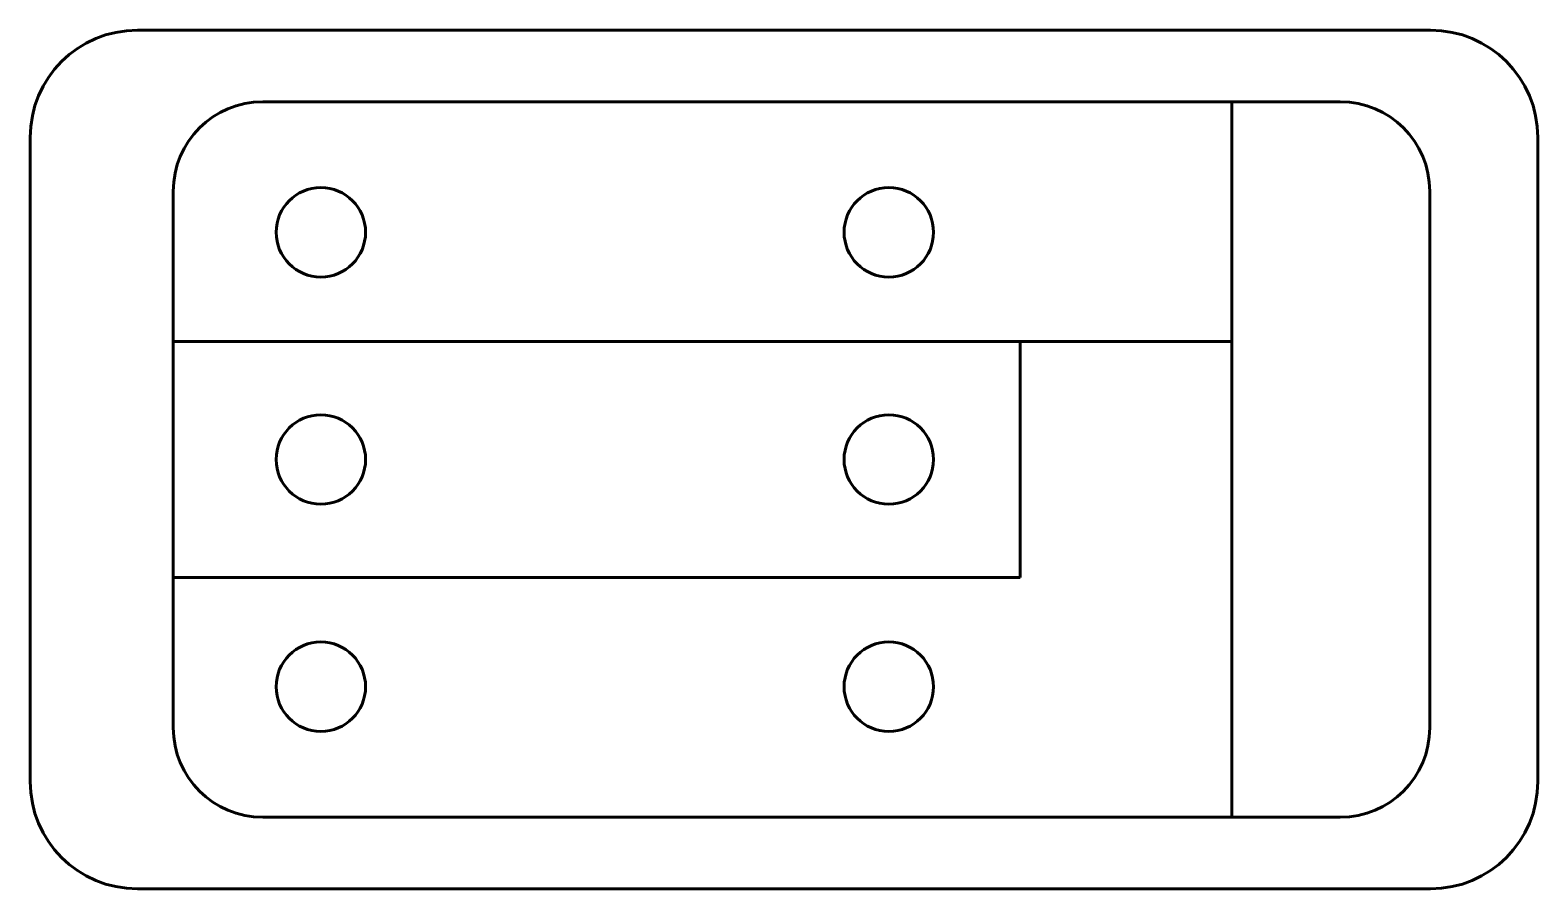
# Model space of a CAD drawing. Header units: millimetres. Extents: x 744.8 to 761.6, y 966.7 to 976.4.
import ezdxf

# ---------------------------------------------------------------- set-up
doc = ezdxf.new("R2010")
doc.units = ezdxf.units.MM
doc.linetypes.add('K5LT_BASIC', pattern=[0])
doc.layers.add('Drill_Layer', color=253, linetype='Continuous')

msp = doc.modelspace()

# ---------------------------------------------------------------- linework, layer by layer
at = {"layer": 'Drill_Layer', "color": 5, "linetype": 'K5LT_BASIC', "lineweight": 60}
for p, q in [((760.436, 976.35), (745.98, 976.35)), ((759.427, 975.55), (747.38, 975.55)), ((758.215, 972.87), (758.215, 975.55)), ((744.78, 975.15), (744.78, 967.95)), ((761.636, 975.15), (761.636, 967.95)), ((746.38, 974.55), (746.38, 968.55)), ((760.427, 974.55), (760.427, 968.55)), ((747.215, 972.87), (746.38, 972.87)), ((758.215, 972.87), (747.215, 972.87)), ((755.85, 970.23), (755.85, 972.87)), ((758.215, 972.87), (758.215, 967.55)), ((755.85, 970.23), (746.38, 970.23)), ((747.38, 967.55), (759.427, 967.55)), ((745.98, 966.75), (760.436, 966.75))]:
    msp.add_line(p, q, dxfattribs=at)
for centre in [(748.03, 974.09), (754.38, 974.09), (748.03, 971.55), (754.38, 971.55), (748.03, 969.01), (754.38, 969.01)]:
    msp.add_circle(centre, 0.5, dxfattribs=at)
for centre, radius, start, end in [((745.98, 975.15), 1.2, 90, 180), ((760.436, 975.15), 1.2, 0, 90), ((747.38, 974.55), 1, 90, 180), ((759.427, 974.55), 1, 0, 90), ((747.38, 968.55), 1, 180, 270), ((759.427, 968.55), 1, 270, 0), ((745.98, 967.95), 1.2, 180, 270), ((760.436, 967.95), 1.2, 270, 0)]:
    msp.add_arc(centre, radius, start, end, dxfattribs=at)

doc.saveas('drawing.dxf')
